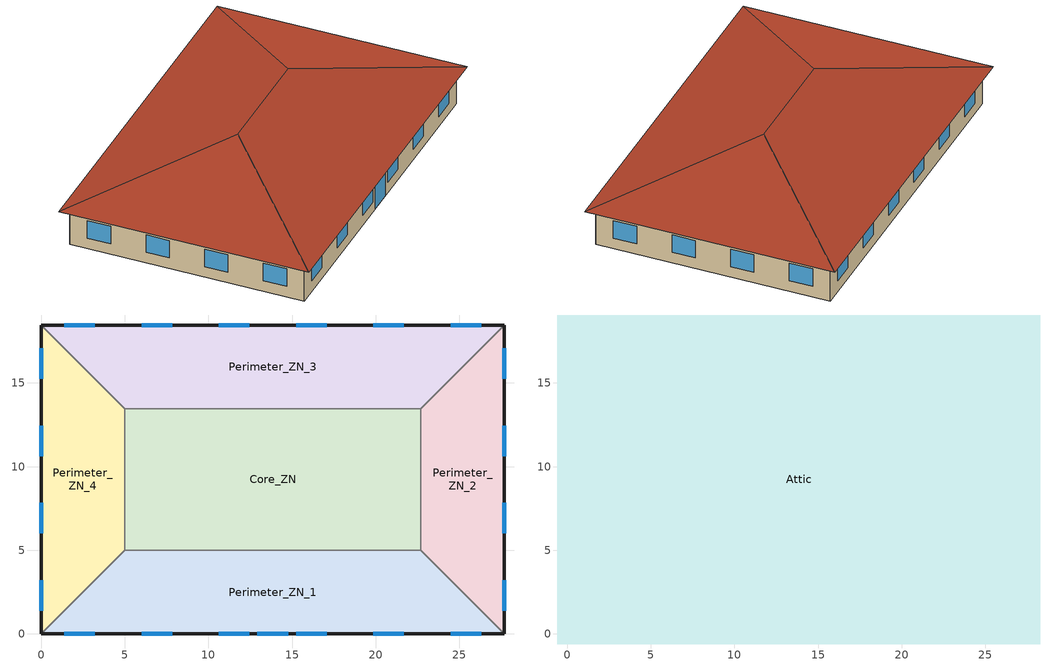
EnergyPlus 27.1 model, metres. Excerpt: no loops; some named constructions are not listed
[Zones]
Core_ZN
 floor ground (ext-slab): 5,13.46 22.69,13.46 22.69,5 5,5 z0
 wall to Perimeter_ZN_1 (int-walls): 5,5 22.69,5 z0:3.05
 wall to Perimeter_ZN_2 (int-walls): 22.69,5 22.69,13.46 z0:3.05
 wall to Perimeter_ZN_3 (int-walls): 22.69,13.46 5,13.46 z0:3.05
 wall to Perimeter_ZN_4 (int-walls): 5,13.46 5,5 z0:3.05
Perimeter_ZN_1
 floor ground (ext-slab): 27.69,0 0,0 5,5 22.69,5 z0
 wall outside (ext-walls): 0,0 27.69,0 z0:3.05
 wall to Perimeter_ZN_4 (int-walls): 5,5 0,0 z0:3.05
 wall to Perimeter_ZN_2 (int-walls): 27.69,0 22.69,5 z0:3.05
 window (TCwindow): 1.39,0 3.22,0 z0.9:2.42
 window (window_south): 6.01,0 7.84,0 / 10.62,0 12.45,0 / 15.24,0 17.07,0 / 19.85,0 21.68,0 / 24.47,0 26.3,0 z0.9:2.42; 12.93,0 14.76,0 z0:2.13
Perimeter_ZN_2
 floor ground (ext-slab): 22.69,13.46 27.69,18.46 27.69,0 22.69,5 z0
 wall outside (ext-walls): 27.69,0 27.69,18.46 z0:3.05
 wall to Perimeter_ZN_3 (int-walls): 27.69,18.46 22.69,13.46 z0:3.05
 window (window_east): 27.69,15.24 27.69,17.07 / 27.69,10.62 27.69,12.45 / 27.69,6.01 27.69,7.84 / 27.69,1.39 27.69,3.22 z0.9:2.42
Perimeter_ZN_3
 floor ground (ext-slab): 5,13.46 0,18.46 27.69,18.46 22.69,13.46 z0
 wall outside (ext-walls): 27.69,18.46 0,18.46 z0:3.05
 wall to Perimeter_ZN_4 (int-walls): 0,18.46 5,13.46 z0:3.05
 window (window_north): 26.3,18.46 24.47,18.46 / 21.68,18.46 19.85,18.46 / 17.07,18.46 15.24,18.46 / 12.45,18.46 10.62,18.46 / 7.84,18.46 6.01,18.46 / 3.22,18.46 1.39,18.46 z0.9:2.42
Perimeter_ZN_4
 floor ground (ext-slab): 5,5 0,0 0,18.46 5,13.46 z0
 wall outside (ext-walls): 0,18.46 0,0 z0:3.05
 window (window_west): 0,3.22 0,1.39 / 0,7.84 0,6.01 / 0,12.45 0,10.62 / 0,17.07 0,15.24 z0.9:2.42
Attic
 floor ground (exposed-floor): -0.6,19.06 0,18.46 0,0 -0.6,-0.6 z3.05; 0,0 27.69,0 28.29,-0.6 -0.6,-0.6 z3.05; 28.29,19.06 28.29,-0.6 27.69,0 27.69,18.46 z3.05; -0.6,19.06 28.29,19.06 27.69,18.46 0,18.46 z3.05
 floor to Perimeter_ZN_1 (INT-FLOOR-TOPSIDE): 0,0 5,5 22.69,5 27.69,0 z3.05
 floor to Perimeter_ZN_4 (INT-FLOOR-TOPSIDE): 5,13.46 5,5 0,0 0,18.46 z3.05
 floor to Perimeter_ZN_2 (INT-FLOOR-TOPSIDE): 22.69,5 22.69,13.46 27.69,18.46 27.69,0 z3.05
 floor to Core_ZN (INT-FLOOR-TOPSIDE): 5,13.46 22.69,13.46 22.69,5 5,5 z3.05
 floor to Perimeter_ZN_3 (INT-FLOOR-TOPSIDE): 0,18.46 27.69,18.46 22.69,13.46 5,13.46 z3.05
 roof outside (roofs): 28.29,19.06,3.05 -0.6,19.06,3.05 9.23,9.23,6.33 18.46,9.23,6.33; -0.6,19.06,3.05 -0.6,-0.6,3.05 9.23,9.23,6.33; 28.29,-0.6,3.05 28.29,19.06,3.05 18.46,9.23,6.33; -0.6,-0.6,3.05 28.29,-0.6,3.05 18.46,9.23,6.33 9.23,9.23,6.33
[MaterialProperty:GlazingSpectralData]
WO18RT50SP: 0.3, 0, 0.04, 0.04, 0.305, 0, 0.04, 0.04, 0.31, 0, 0.04, 0.04, 0.315, 0, 0.04, 0.04, 0.32, 0, 0.04, 0.04, 0.325, 0, 0.04, 0.04, 0.33, 0, 0.04, 0.04, 0.335, 0, 0.04, 0.04, 0.34, 0, 0.04, 0.04, 0.345, 0, 0.04, 0.04, 0.35, 0, 0.04, 0.04, 0.355, 0.001, 0.04, 0.04, 0.36, 0.001, 0.04, 0.04, 0.365, 0.001, 0.04, 0.04, 0.37, 0.001, 0.04, 0.04, 0.375, 0.001, 0.04, 0.04, 0.38, 0.001, 0.04, 0.04, 0.385, 0.002, 0.04, 0.04, 0.39, 0.007, 0.04, 0.04, 0.395, 0.025, 0.041, 0.041, 0.4, 0.054, 0.042, 0.042, 0.405, 0.07, 0.043, 0.043, 0.41, 0.092, 0.044, 0.044, 0.415, 0.117, 0.045, 0.045, 0.42, 0.141, 0.046, 0.046, 0.425, 0.167, 0.047, 0.047, 0.43, 0.197, 0.048, 0.048, 0.435, 0.223, 0.049, 0.049, 0.44, 0.258, 0.05, 0.05, 0.445, 0.286, 0.051, 0.051, 0.45, 0.308, 0.052, 0.052, 0.455, 0.326, 0.053, 0.053, 0.46, 0.344, 0.054, 0.054, 0.465, 0.363, 0.055, 0.055, 0.47, 0.389, 0.056, 0.056, 0.475, 0.419, 0.057, 0.057, 0.48, 0.456, 0.058, 0.058, 0.485, 0.491, 0.06, 0.06, 0.49, 0.524, 0.061, 0.061, 0.495, 0.547, 0.062, 0.062, 0.5, 0.551, 0.062, 0.062, 0.505, 0.529, 0.061, 0.061, 0.51, 0.488, 0.06, 0.06, 0.515, 0.445, 0.058, 0.058, 0.52, 0.413, 0.057, 0.057, 0.525, 0.396, 0.056, 0.056, 0.53, 0.392, 0.056, 0.056, 0.535, 0.397, 0.056, 0.056, 0.54, 0.404, 0.056, 0.056, 0.545, 0.412, 0.056, 0.056, 0.55, 0.422, 0.057, 0.057, 0.555, 0.43, 0.057, 0.057, 0.56, 0.435, 0.057, 0.057, 0.565, 0.437, 0.057, 0.057, 0.57, 0.436, 0.057, 0.057, 0.575, 0.432, 0.057, 0.057, 0.58, 0.426, 0.057, 0.057, 0.585, 0.418, 0.057, 0.057, 0.59, 0.411, 0.056, 0.056, 0.595, 0.404, 0.056, 0.056, 0.6, 0.4, 0.056, 0.056, 0.605, 0.396, 0.056, 0.056, 0.61, 0.393, 0.056, 0.056, 0.615, 0.391, 0.056, 0.056, 0.62, 0.391, 0.056, 0.056, 0.625, 0.39, 0.056, 0.056, 0.63, 0.39, 0.056, 0.056, 0.635, 0.391, 0.056, 0.056, 0.64, 0.395, 0.056, 0.056, 0.645, 0.399, 0.056, 0.056, 0.65, 0.404, 0.056, 0.056, 0.655, 0.411, 0.056, 0.056, 0.66, 0.419, 0.057, 0.057, 0.665, 0.426, 0.057, 0.057, 0.67, 0.434, 0.057, 0.057, 0.675, 0.443, 0.058, 0.058, 0.68, 0.451, 0.058, 0.058, 0.685, 0.458, 0.058, 0.058, 0.69, 0.468, 0.059, 0.059, 0.695, 0.478, 0.059, 0.059, 0.7, 0.488, 0.06, 0.06, 0.705, 0.499, 0.06, 0.06, 0.71, 0.51, 0.06, 0.06, 0.715, 0.522, 0.061, 0.061, 0.72, 0.532, 0.061, 0.061, 0.725, 0.541, 0.062, 0.062, 0.73, 0.55, 0.062, 0.062, 0.735, 0.559, 0.062, 0.062, 0.74, 0.569, 0.063, 0.063, 0.745, 0.576, 0.063, 0.063, 0.75, 0.584, 0.063, 0.063, 0.755, 0.593, 0.064, 0.064, 0.76, 0.601, 0.064, 0.064, 0.765, 0.609, 0.064, 0.064, 0.77, 0.617, 0.065, 0.065, 0.775, 0.623, 0.065, 0.065, 0.78, 0.626, 0.065, 0.065, 0.785, 0.632, 0.065, 0.065, 0.79, 0.638, 0.066, 0.066, 0.795, 0.643, 0.066, 0.066, 0.8, 0.649, 0.066, 0.066, 0.805, 0.651, 0.066, 0.066, 0.81, 0.654, 0.066, 0.066, 0.815, 0.658, 0.066, 0.066, 0.82, 0.66, 0.066, 0.066, 0.825, 0.66, 0.066, 0.066, 0.83, 0.66, 0.066, 0.066, 0.835, 0.661, 0.066, 0.066, 0.84, 0.657, 0.066, 0.066, 0.845, 0.656, 0.066, 0.066, 0.85, 0.658, 0.066, 0.066, 0.855, 0.655, 0.066, 0.066, 0.86, 0.652, 0.066, 0.066, 0.865, 0.651, 0.066, 0.066, 0.87, 0.651, 0.066, 0.066, 0.875, 0.649, 0.066, 0.066, 0.88, 0.644, 0.066, 0.066, 0.885, 0.645, 0.066, 0.066, 0.89, 0.64, 0.066, 0.066, 0.895, 0.638, 0.066, 0.066, 0.9, 0.633, 0.065, 0.065, 0.905, 0.625, 0.065, 0.065, 0.91, 0.62, 0.065, 0.065, 0.915, 0.612, 0.064, 0.064, 0.92, 0.608, 0.064, 0.064, 0.925, 0.604, 0.064, 0.064, 0.93, 0.601, 0.064, 0.064, 0.935, 0.598, 0.064, 0.064, 0.94, 0.591, 0.064, 0.064, 0.945, 0.587, 0.063, 0.063, 0.95, 0.584, 0.063, 0.063, 0.955, 0.579, 0.063, 0.063, 0.96, 0.57, 0.063, 0.063, 0.965, 0.565, 0.063, 0.063, 0.97, 0.56, 0.062, 0.062, 0.975, 0.557, 0.062, 0.062, 0.98, 0.551, 0.062, 0.062, 0.985, 0.548, 0.062, 0.062, 0.99, 0.543, 0.062, 0.062, 0.995, 0.54, 0.062, 0.062, 1, 0.533, 0.061, 0.061, 1.005, 0.531, 0.061, 0.061, 1.01, 0.529, 0.061, 0.061, 1.015, 0.527, 0.061, 0.061, 1.02, 0.527, 0.061, 0.061, 1.025, 0.527, 0.061, 0.061, 1.03, 0.528, 0.061, 0.061, 1.035, 0.53, 0.061, 0.061, 1.04, 0.532, 0.061, 0.061, 1.045, 0.538, 0.062, 0.062, 1.05, 0.542, 0.062, 0.062, 1.055, 0.549, 0.062, 0.062, 1.06, 0.554, 0.062, 0.062, 1.065, 0.558, 0.062, 0.062, 1.07, 0.561, 0.062, 0.062, 1.075, 0.567, 0.063, 0.063, 1.08, 0.573, 0.063, 0.063, 1.085, 0.581, 0.063, 0.063, 1.09, 0.586, 0.063, 0.063, 1.095, 0.591, 0.064, 0.064, 1.1, 0.597, 0.064, 0.064, 1.105, 0.601, 0.064, 0.064, 1.11, 0.608, 0.064, 0.064, 1.115, 0.613, 0.065, 0.065, 1.12, 0.621, 0.065, 0.065, 1.125, 0.625, 0.065, 0.065, 1.13, 0.63, 0.065, 0.065, 1.135, 0.631, 0.065, 0.065, 1.14, 0.637, 0.065, 0.065, 1.145, 0.637, 0.065, 0.065, 1.15, 0.634, 0.065, 0.065, 1.155, 0.632, 0.065, 0.065, 1.16, 0.632, 0.065, 0.065, 1.165, 0.631, 0.065, 0.065, 1.17, 0.627, 0.065, 0.065, 1.175, 0.624, 0.065, 0.065, 1.18, 0.618, 0.065, 0.065, 1.185, 0.611, 0.064, 0.064, 1.19, 0.601, 0.064, 0.064, 1.195, 0.6, 0.064, 0.064, 1.2, 0.605, 0.064, 0.064, 1.205, 0.611, 0.064, 0.064, 1.21, 0.619, 0.065, 0.065, 1.215, 0.625, 0.065, 0.065, 1.22, 0.634, 0.065, 0.065, 1.225, 0.64, 0.066, 0.066, 1.23, 0.644, 0.066, 0.066, 1.235, 0.647, 0.066, 0.066, 1.24, 0.65, 0.066, 0.066, 1.245, 0.653, 0.066, 0.066, 1.25, 0.656, 0.066, 0.066, 1.255, 0.658, 0.066, 0.066, 1.26, 0.661, 0.066, 0.066, 1.265, 0.662, 0.066, 0.066, 1.27, 0.667, 0.067, 0.067, 1.275, 0.668, 0.067, 0.067, 1.28, 0.671, 0.067, 0.067, 1.285, 0.675, 0.067, 0.067, 1.29, 0.678, 0.067, 0.067, 1.295, 0.679, 0.067, 0.067, 1.3, 0.682, 0.067, 0.067, 1.305, 0.684, 0.067, 0.067, 1.31, 0.687, 0.067, 0.067, 1.315, 0.689, 0.068, 0.068, 1.32, 0.692, 0.068, 0.068, 1.325, 0.693, 0.068, 0.068, 1.33, 0.695, 0.068, 0.068, 1.335, 0.697, 0.068, 0.068, 1.34, 0.698, 0.068, 0.068, 1.345, 0.698, 0.068, 0.068, 1.35, 0.698, 0.068, 0.068, 1.355, 0.695, 0.068, 0.068, 1.36, 0.692, 0.068, 0.068, 1.365, 0.692, 0.068, 0.068, 1.37, 0.687, 0.067, 0.067, 1.375, 0.682, 0.067, 0.067, 1.38, 0.676, 0.067, 0.067, 1.385, 0.678, 0.067, 0.067, 1.39, 0.676, 0.067, 0.067, 1.395, 0.675, 0.067, 0.067, 1.4, 0.676, 0.067, 0.067, 1.405, 0.675, 0.067, 0.067, 1.41, 0.671, 0.067, 0.067, 1.415, 0.67, 0.067, 0.067, 1.42, 0.673, 0.067, 0.067, 1.425, 0.671, 0.067, 0.067, 1.43, 0.668, 0.067, 0.067, 1.435, 0.67, 0.067, 0.067, 1.44, 0.67, 0.067, 0.067, 1.445, 0.668, 0.067, 0.067, 1.45, 0.67, 0.067, 0.067, 1.455, 0.67, 0.067, 0.067, 1.46, 0.673, 0.067, 0.067, 1.465, 0.676, 0.067, 0.067, 1.47, 0.681, 0.067, 0.067, 1.475, 0.684, 0.067, 0.067, 1.48, 0.689, 0.068, 0.068, 1.485, 0.69, 0.068, 0.068, 1.49, 0.695, 0.068, 0.068, 1.495, 0.698, 0.068, 0.068, 1.5, 0.703, 0.068, 0.068, 1.505, 0.706, 0.068, 0.068, 1.51, 0.711, 0.068, 0.068, 1.515, 0.714, 0.069, 0.069, 1.52, 0.718, 0.069, 0.069, 1.525, 0.719, 0.069, 0.069, 1.53, 0.724, 0.069, 0.069, 1.535, 0.724, 0.069, 0.069, 1.54, 0.728, 0.069, 0.069, 1.545, 0.728, 0.069, 0.069, 1.55, 0.728, 0.069, 0.069, 1.555, 0.728, 0.069, 0.069, 1.56, 0.728, 0.069, 0.069, 1.565, 0.728, 0.069, 0.069, 1.57, 0.728, 0.069, 0.069, 1.575, 0.728, 0.069, 0.069, 1.58, 0.729, 0.069, 0.069, 1.585, 0.731, 0.069, 0.069, 1.59, 0.733, 0.069, 0.069, 1.595, 0.735, 0.069, 0.069, 1.6, 0.736, 0.069, 0.069, 1.605, 0.738, 0.07, 0.07, 1.61, 0.74, 0.07, 0.07, 1.615, 0.741, 0.07, 0.07, 1.62, 0.741, 0.07, 0.07, 1.625, 0.741, 0.07, 0.07, 1.63, 0.741, 0.07, 0.07, 1.635, 0.741, 0.07, 0.07, 1.64, 0.741, 0.07, 0.07, 1.645, 0.743, 0.07, 0.07, 1.65, 0.741, 0.07, 0.07, 1.655, 0.74, 0.07, 0.07, 1.66, 0.736, 0.069, 0.069, 1.665, 0.735, 0.069, 0.069, 1.67, 0.724, 0.069, 0.069, 1.675, 0.716, 0.069, 0.069, 1.68, 0.698, 0.068, 0.068, 1.685, 0.673, 0.067, 0.067, 1.69, 0.608, 0.064, 0.064, 1.695, 0.574, 0.063, 0.063, 1.7, 0.521, 0.061, 0.061, 1.705, 0.493, 0.06, 0.06, 1.71, 0.499, 0.06, 0.06, 1.715, 0.507, 0.06, 0.06, 1.72, 0.512, 0.06, 0.06, 1.725, 0.526, 0.061, 0.061, 1.73, 0.548, 0.062, 0.062, 1.735, 0.546, 0.062, 0.062, 1.74, 0.533, 0.061, 0.061, 1.745, 0.527, 0.061, 0.061, 1.75, 0.522, 0.061, 0.061, 1.755, 0.53, 0.061, 0.061, 1.76, 0.552, 0.062, 0.062, 1.765, 0.568, 0.063, 0.063, 1.77, 0.589, 0.064, 0.064, 1.775, 0.6, 0.064, 0.064, 1.78, 0.619, 0.065, 0.065, 1.785, 0.625, 0.065, 0.065, 1.79, 0.63, 0.065, 0.065, 1.795, 0.632, 0.065, 0.065, 1.8, 0.635, 0.065, 0.065, 1.805, 0.637, 0.065, 0.065, 1.81, 0.638, 0.066, 0.066, 1.815, 0.638, 0.066, 0.066, 1.82, 0.638, 0.066, 0.066, 1.825, 0.64, 0.066, 0.066, 1.83, 0.646, 0.066, 0.066, 1.835, 0.649, 0.066, 0.066, 1.84, 0.656, 0.066, 0.066, 1.845, 0.658, 0.066, 0.066, 1.85, 0.667, 0.067, 0.067, 1.855, 0.673, 0.067, 0.067, 1.86, 0.681, 0.067, 0.067, 1.865, 0.681, 0.067, 0.067, 1.87, 0.684, 0.067, 0.067, 1.875, 0.687, 0.067, 0.067, 1.88, 0.687, 0.067, 0.067, 1.885, 0.685, 0.067, 0.067, 1.89, 0.685, 0.067, 0.067, 1.895, 0.685, 0.067, 0.067, 1.9, 0.689, 0.068, 0.068, 1.905, 0.682, 0.067, 0.067, 1.91, 0.682, 0.067, 0.067, 1.915, 0.679, 0.067, 0.067, 1.92, 0.681, 0.067, 0.067, 1.925, 0.678, 0.067, 0.067, 1.93, 0.679, 0.067, 0.067, 1.935, 0.679, 0.067, 0.067, 1.94, 0.679, 0.067, 0.067, 1.945, 0.681, 0.067, 0.067, 1.95, 0.684, 0.067, 0.067, 1.955, 0.685, 0.067, 0.067, 1.96, 0.687, 0.067, 0.067, 1.965, 0.685, 0.067, 0.067, 1.97, 0.685, 0.067, 0.067, 1.975, 0.687, 0.067, 0.067, 1.98, 0.684, 0.067, 0.067, 1.985, 0.684, 0.067, 0.067, 1.99, 0.682, 0.067, 0.067, 1.995, 0.681, 0.067, 0.067, 2, 0.678, 0.067, 0.067, 2.005, 0.673, 0.067, 0.067, 2.01, 0.662, 0.066, 0.066, 2.015, 0.655, 0.066, 0.066, 2.02, 0.646, 0.066, 0.066, 2.025, 0.638, 0.066, 0.066, 2.03, 0.63, 0.065, 0.065, 2.035, 0.622, 0.065, 0.065, 2.04, 0.614, 0.065, 0.065, 2.045, 0.608, 0.064, 0.064, 2.05, 0.598, 0.064, 0.064, 2.055, 0.593, 0.064, 0.064, 2.06, 0.582, 0.063, 0.063, 2.065, 0.575, 0.063, 0.063, 2.07, 0.569, 0.063, 0.063, 2.075, 0.568, 0.063, 0.063, 2.08, 0.565, 0.063, 0.063, 2.085, 0.565, 0.063, 0.063, 2.09, 0.566, 0.063, 0.063, 2.095, 0.566, 0.063, 0.063, 2.1, 0.57, 0.063, 0.063, 2.105, 0.571, 0.063, 0.063, 2.11, 0.575, 0.063, 0.063, 2.115, 0.577, 0.063, 0.063, 2.12, 0.581, 0.063, 0.063, 2.125, 0.582, 0.063, 0.063, 2.13, 0.582, 0.063, 0.063, 2.135, 0.581, 0.063, 0.063, 2.14, 0.582, 0.063, 0.063, 2.145, 0.583, 0.063, 0.063, 2.15, 0.586, 0.063, 0.063, 2.155, 0.585, 0.063, 0.063, 2.16, 0.585, 0.063, 0.063, 2.165, 0.585, 0.063, 0.063, 2.17, 0.585, 0.063, 0.063, 2.175, 0.585, 0.063, 0.063, 2.18, 0.583, 0.063, 0.063, 2.185, 0.581, 0.063, 0.063, 2.19, 0.573, 0.063, 0.063, 2.195, 0.569, 0.063, 0.063, 2.2, 0.56, 0.062, 0.062, 2.205, 0.556, 0.062, 0.062, 2.21, 0.551, 0.062, 0.062, 2.215, 0.545, 0.062, 0.062, 2.22, 0.532, 0.061, 0.061, 2.225, 0.521, 0.061, 0.061, 2.23, 0.505, 0.06, 0.06, 2.235, 0.486, 0.059, 0.059, 2.24, 0.456, 0.058, 0.058, 2.245, 0.429, 0.057, 0.057, 2.25, 0.375, 0.055, 0.055, 2.255, 0.33, 0.053, 0.053, 2.26, 0.263, 0.051, 0.051, 2.265, 0.22, 0.049, 0.049, 2.27, 0.167, 0.047, 0.047, 2.275, 0.142, 0.046, 0.046, 2.28, 0.111, 0.044, 0.044, 2.285, 0.093, 0.044, 0.044, 2.29, 0.076, 0.043, 0.043, 2.295, 0.063, 0.043, 0.043, 2.3, 0.052, 0.042, 0.042, 2.305, 0.049, 0.042, 0.042, 2.31, 0.057, 0.042, 0.042, 2.315, 0.068, 0.043, 0.043, 2.32, 0.084, 0.043, 0.043, 2.325, 0.089, 0.044, 0.044, 2.33, 0.097, 0.044, 0.044, 2.335, 0.099, 0.044, 0.044, 2.34, 0.1, 0.044, 0.044, 2.345, 0.1, 0.044, 0.044, 2.35, 0.101, 0.044, 0.044, 2.355, 0.11, 0.044, 0.044, 2.36, 0.121, 0.045, 0.045, 2.365, 0.125, 0.045, 0.045, 2.37, 0.13, 0.045, 0.045, 2.375, 0.132, 0.045, 0.045, 2.38, 0.131, 0.045, 0.045, 2.385, 0.131, 0.045, 0.045, 2.39, 0.134, 0.045, 0.045, 2.395, 0.138, 0.046, 0.046, 2.4, 0.143, 0.046, 0.046, 2.405, 0.148, 0.046, 0.046, 2.41, 0.153, 0.046, 0.046, 2.415, 0.152, 0.046, 0.046, 2.42, 0.149, 0.046, 0.046, 2.425, 0.144, 0.046, 0.046, 2.43, 0.132, 0.045, 0.045, 2.435, 0.128, 0.045, 0.045, 2.44, 0.125, 0.045, 0.045, 2.445, 0.124, 0.045, 0.045, 2.45, 0.116, 0.045, 0.045, 2.455, 0.113, 0.045, 0.045, 2.46, 0.114, 0.045, 0.045, 2.465, 0.117, 0.045, 0.045, 2.47, 0.126, 0.045, 0.045, 2.475, 0.128, 0.045, 0.045, 2.48, 0.129, 0.045, 0.045, 2.485, 0.135, 0.045, 0.045, 2.49, 0.145, 0.046, 0.046, 2.495, 0.15, 0.046, 0.046, 2.5, 0.155, 0.046, 0.046
WO18RT55SP: 0.3, 0, 0.04, 0.04, 0.305, 0, 0.04, 0.04, 0.31, 0, 0.04, 0.04, 0.315, 0, 0.04, 0.04, 0.32, 0, 0.04, 0.04, 0.325, 0, 0.04, 0.04, 0.33, 0, 0.04, 0.04, 0.335, 0, 0.04, 0.04, 0.34, 0, 0.04, 0.04, 0.345, 0, 0.04, 0.04, 0.35, 0, 0.04, 0.04, 0.355, 0, 0.04, 0.04, 0.36, 0, 0.04, 0.04, 0.365, 0, 0.04, 0.04, 0.37, 0, 0.04, 0.04, 0.375, 0.001, 0.04, 0.04, 0.38, 0.001, 0.04, 0.04, 0.385, 0.002, 0.04, 0.04, 0.39, 0.004, 0.04, 0.04, 0.395, 0.013, 0.041, 0.041, 0.4, 0.031, 0.041, 0.041, 0.405, 0.043, 0.042, 0.042, 0.41, 0.06, 0.042, 0.042, 0.415, 0.082, 0.043, 0.043, 0.42, 0.102, 0.044, 0.044, 0.425, 0.121, 0.045, 0.045, 0.43, 0.146, 0.046, 0.046, 0.435, 0.168, 0.047, 0.047, 0.44, 0.199, 0.048, 0.048, 0.445, 0.223, 0.049, 0.049, 0.45, 0.241, 0.05, 0.05, 0.455, 0.256, 0.05, 0.05, 0.46, 0.27, 0.051, 0.051, 0.465, 0.288, 0.052, 0.052, 0.47, 0.312, 0.052, 0.052, 0.475, 0.342, 0.054, 0.054, 0.48, 0.379, 0.055, 0.055, 0.485, 0.417, 0.057, 0.057, 0.49, 0.452, 0.058, 0.058, 0.495, 0.477, 0.059, 0.059, 0.5, 0.479, 0.059, 0.059, 0.505, 0.451, 0.058, 0.058, 0.51, 0.403, 0.056, 0.056, 0.515, 0.354, 0.054, 0.054, 0.52, 0.318, 0.053, 0.053, 0.525, 0.3, 0.052, 0.052, 0.53, 0.295, 0.052, 0.052, 0.535, 0.3, 0.052, 0.052, 0.54, 0.309, 0.052, 0.052, 0.545, 0.318, 0.053, 0.053, 0.55, 0.33, 0.053, 0.053, 0.555, 0.339, 0.054, 0.054, 0.56, 0.346, 0.054, 0.054, 0.565, 0.349, 0.054, 0.054, 0.57, 0.349, 0.054, 0.054, 0.575, 0.346, 0.054, 0.054, 0.58, 0.341, 0.054, 0.054, 0.585, 0.334, 0.053, 0.053, 0.59, 0.328, 0.053, 0.053, 0.595, 0.323, 0.053, 0.053, 0.6, 0.32, 0.053, 0.053, 0.605, 0.317, 0.053, 0.053, 0.61, 0.315, 0.053, 0.053, 0.615, 0.314, 0.053, 0.053, 0.62, 0.315, 0.053, 0.053, 0.625, 0.316, 0.053, 0.053, 0.63, 0.317, 0.053, 0.053, 0.635, 0.32, 0.053, 0.053, 0.64, 0.325, 0.053, 0.053, 0.645, 0.33, 0.053, 0.053, 0.65, 0.337, 0.053, 0.053, 0.655, 0.345, 0.054, 0.054, 0.66, 0.354, 0.054, 0.054, 0.665, 0.362, 0.054, 0.054, 0.67, 0.371, 0.055, 0.055, 0.675, 0.381, 0.055, 0.055, 0.68, 0.39, 0.056, 0.056, 0.685, 0.399, 0.056, 0.056, 0.69, 0.41, 0.056, 0.056, 0.695, 0.422, 0.057, 0.057, 0.7, 0.434, 0.057, 0.057, 0.705, 0.447, 0.058, 0.058, 0.71, 0.46, 0.058, 0.058, 0.715, 0.474, 0.059, 0.059, 0.72, 0.487, 0.059, 0.059, 0.725, 0.499, 0.06, 0.06, 0.73, 0.51, 0.06, 0.06, 0.735, 0.521, 0.061, 0.061, 0.74, 0.534, 0.061, 0.061, 0.745, 0.543, 0.062, 0.062, 0.75, 0.554, 0.062, 0.062, 0.755, 0.564, 0.063, 0.063, 0.76, 0.574, 0.063, 0.063, 0.765, 0.584, 0.063, 0.063, 0.77, 0.593, 0.064, 0.064, 0.775, 0.6, 0.064, 0.064, 0.78, 0.605, 0.064, 0.064, 0.785, 0.613, 0.065, 0.065, 0.79, 0.62, 0.065, 0.065, 0.795, 0.626, 0.065, 0.065, 0.8, 0.632, 0.065, 0.065, 0.805, 0.636, 0.065, 0.065, 0.81, 0.639, 0.066, 0.066, 0.815, 0.644, 0.066, 0.066, 0.82, 0.646, 0.066, 0.066, 0.825, 0.646, 0.066, 0.066, 0.83, 0.647, 0.066, 0.066, 0.835, 0.648, 0.066, 0.066, 0.84, 0.644, 0.066, 0.066, 0.845, 0.643, 0.066, 0.066, 0.85, 0.645, 0.066, 0.066, 0.855, 0.642, 0.066, 0.066, 0.86, 0.64, 0.066, 0.066, 0.865, 0.638, 0.066, 0.066, 0.87, 0.638, 0.066, 0.066, 0.875, 0.636, 0.065, 0.065, 0.88, 0.632, 0.065, 0.065, 0.885, 0.632, 0.065, 0.065, 0.89, 0.628, 0.065, 0.065, 0.895, 0.624, 0.065, 0.065, 0.9, 0.619, 0.065, 0.065, 0.905, 0.611, 0.064, 0.064, 0.91, 0.606, 0.064, 0.064, 0.915, 0.597, 0.064, 0.064, 0.92, 0.593, 0.064, 0.064, 0.925, 0.587, 0.063, 0.063, 0.93, 0.583, 0.063, 0.063, 0.935, 0.579, 0.063, 0.063, 0.94, 0.571, 0.063, 0.063, 0.945, 0.567, 0.063, 0.063, 0.95, 0.563, 0.063, 0.063, 0.955, 0.558, 0.062, 0.062, 0.96, 0.55, 0.062, 0.062, 0.965, 0.543, 0.062, 0.062, 0.97, 0.538, 0.062, 0.062, 0.975, 0.535, 0.061, 0.061, 0.98, 0.528, 0.061, 0.061, 0.985, 0.525, 0.061, 0.061, 0.99, 0.521, 0.061, 0.061, 0.995, 0.518, 0.061, 0.061, 1, 0.513, 0.061, 0.061, 1.005, 0.511, 0.06, 0.06, 1.01, 0.51, 0.06, 0.06, 1.015, 0.508, 0.06, 0.06, 1.02, 0.508, 0.06, 0.06, 1.025, 0.507, 0.06, 0.06, 1.03, 0.508, 0.06, 0.06, 1.035, 0.509, 0.06, 0.06, 1.04, 0.511, 0.06, 0.06, 1.045, 0.516, 0.061, 0.061, 1.05, 0.519, 0.061, 0.061, 1.055, 0.527, 0.061, 0.061, 1.06, 0.533, 0.061, 0.061, 1.065, 0.537, 0.061, 0.061, 1.07, 0.541, 0.062, 0.062, 1.075, 0.548, 0.062, 0.062, 1.08, 0.554, 0.062, 0.062, 1.085, 0.561, 0.062, 0.062, 1.09, 0.566, 0.063, 0.063, 1.095, 0.571, 0.063, 0.063, 1.1, 0.578, 0.063, 0.063, 1.105, 0.581, 0.063, 0.063, 1.11, 0.589, 0.064, 0.064, 1.115, 0.595, 0.064, 0.064, 1.12, 0.605, 0.064, 0.064, 1.125, 0.611, 0.064, 0.064, 1.13, 0.62, 0.065, 0.065, 1.135, 0.624, 0.065, 0.065, 1.14, 0.636, 0.065, 0.065, 1.145, 0.637, 0.065, 0.065, 1.15, 0.634, 0.065, 0.065, 1.155, 0.632, 0.065, 0.065, 1.16, 0.632, 0.065, 0.065, 1.165, 0.631, 0.065, 0.065, 1.17, 0.627, 0.065, 0.065, 1.175, 0.624, 0.065, 0.065, 1.18, 0.618, 0.065, 0.065, 1.185, 0.611, 0.064, 0.064, 1.19, 0.601, 0.064, 0.064, 1.195, 0.6, 0.064, 0.064, 1.2, 0.605, 0.064, 0.064, 1.205, 0.611, 0.064, 0.064, 1.21, 0.619, 0.065, 0.065, 1.215, 0.625, 0.065, 0.065, 1.22, 0.634, 0.065, 0.065, 1.225, 0.64, 0.066, 0.066, 1.23, 0.644, 0.066, 0.066, 1.235, 0.647, 0.066, 0.066, 1.24, 0.65, 0.066, 0.066, 1.245, 0.653, 0.066, 0.066, 1.25, 0.656, 0.066, 0.066, 1.255, 0.658, 0.066, 0.066, 1.26, 0.661, 0.066, 0.066, 1.265, 0.662, 0.066, 0.066, 1.27, 0.667, 0.067, 0.067, 1.275, 0.668, 0.067, 0.067, 1.28, 0.671, 0.067, 0.067, 1.285, 0.675, 0.067, 0.067, 1.29, 0.678, 0.067, 0.067, 1.295, 0.679, 0.067, 0.067, 1.3, 0.682, 0.067, 0.067, 1.305, 0.684, 0.067, 0.067, 1.31, 0.687, 0.067, 0.067, 1.315, 0.689, 0.068, 0.068, 1.32, 0.692, 0.068, 0.068, 1.325, 0.693, 0.068, 0.068, 1.33, 0.695, 0.068, 0.068, 1.335, 0.697, 0.068, 0.068, 1.34, 0.698, 0.068, 0.068, 1.345, 0.698, 0.068, 0.068, 1.35, 0.698, 0.068, 0.068, 1.355, 0.695, 0.068, 0.068, 1.36, 0.692, 0.068, 0.068, 1.365, 0.692, 0.068, 0.068, 1.37, 0.687, 0.067, 0.067, 1.375, 0.682, 0.067, 0.067, 1.38, 0.676, 0.067, 0.067, 1.385, 0.678, 0.067, 0.067, 1.39, 0.676, 0.067, 0.067, 1.395, 0.675, 0.067, 0.067, 1.4, 0.676, 0.067, 0.067, 1.405, 0.675, 0.067, 0.067, 1.41, 0.671, 0.067, 0.067, 1.415, 0.67, 0.067, 0.067, 1.42, 0.673, 0.067, 0.067, 1.425, 0.671, 0.067, 0.067, 1.43, 0.668, 0.067, 0.067, 1.435, 0.67, 0.067, 0.067, 1.44, 0.67, 0.067, 0.067, 1.445, 0.668, 0.067, 0.067, 1.45, 0.67, 0.067, 0.067, 1.455, 0.67, 0.067, 0.067, 1.46, 0.673, 0.067, 0.067, 1.465, 0.676, 0.067, 0.067, 1.47, 0.681, 0.067, 0.067, 1.475, 0.684, 0.067, 0.067, 1.48, 0.689, 0.068, 0.068, 1.485, 0.69, 0.068, 0.068, 1.49, 0.695, 0.068, 0.068, 1.495, 0.698, 0.068, 0.068, 1.5, 0.703, 0.068, 0.068, 1.505, 0.706, 0.068, 0.068, 1.51, 0.711, 0.068, 0.068, 1.515, 0.714, 0.069, 0.069, 1.52, 0.718, 0.069, 0.069, 1.525, 0.719, 0.069, 0.069, 1.53, 0.724, 0.069, 0.069, 1.535, 0.724, 0.069, 0.069, 1.54, 0.728, 0.069, 0.069, 1.545, 0.728, 0.069, 0.069, 1.55, 0.728, 0.069, 0.069, 1.555, 0.728, 0.069, 0.069, 1.56, 0.728, 0.069, 0.069, 1.565, 0.728, 0.069, 0.069, 1.57, 0.728, 0.069, 0.069, 1.575, 0.728, 0.069, 0.069, 1.58, 0.729, 0.069, 0.069, 1.585, 0.731, 0.069, 0.069, 1.59, 0.733, 0.069, 0.069, 1.595, 0.735, 0.069, 0.069, 1.6, 0.736, 0.069, 0.069, 1.605, 0.738, 0.07, 0.07, 1.61, 0.74, 0.07, 0.07, 1.615, 0.741, 0.07, 0.07, 1.62, 0.741, 0.07, 0.07, 1.625, 0.741, 0.07, 0.07, 1.63, 0.741, 0.07, 0.07, 1.635, 0.741, 0.07, 0.07, 1.64, 0.741, 0.07, 0.07, 1.645, 0.743, 0.07, 0.07, 1.65, 0.741, 0.07, 0.07, 1.655, 0.74, 0.07, 0.07, 1.66, 0.736, 0.069, 0.069, 1.665, 0.735, 0.069, 0.069, 1.67, 0.724, 0.069, 0.069, 1.675, 0.716, 0.069, 0.069, 1.68, 0.698, 0.068, 0.068, 1.685, 0.673, 0.067, 0.067, 1.69, 0.608, 0.064, 0.064, 1.695, 0.574, 0.063, 0.063, 1.7, 0.521, 0.061, 0.061, 1.705, 0.493, 0.06, 0.06, 1.71, 0.499, 0.06, 0.06, 1.715, 0.507, 0.06, 0.06, 1.72, 0.512, 0.06, 0.06, 1.725, 0.526, 0.061, 0.061, 1.73, 0.548, 0.062, 0.062, 1.735, 0.546, 0.062, 0.062, 1.74, 0.533, 0.061, 0.061, 1.745, 0.527, 0.061, 0.061, 1.75, 0.522, 0.061, 0.061, 1.755, 0.53, 0.061, 0.061, 1.76, 0.552, 0.062, 0.062, 1.765, 0.568, 0.063, 0.063, 1.77, 0.589, 0.064, 0.064, 1.775, 0.6, 0.064, 0.064, 1.78, 0.619, 0.065, 0.065, 1.785, 0.625, 0.065, 0.065, 1.79, 0.63, 0.065, 0.065, 1.795, 0.632, 0.065, 0.065, 1.8, 0.635, 0.065, 0.065, 1.805, 0.637, 0.065, 0.065, 1.81, 0.638, 0.066, 0.066, 1.815, 0.638, 0.066, 0.066, 1.82, 0.638, 0.066, 0.066, 1.825, 0.64, 0.066, 0.066, 1.83, 0.646, 0.066, 0.066, 1.835, 0.649, 0.066, 0.066, 1.84, 0.656, 0.066, 0.066, 1.845, 0.658, 0.066, 0.066, 1.85, 0.667, 0.067, 0.067, 1.855, 0.673, 0.067, 0.067, 1.86, 0.681, 0.067, 0.067, 1.865, 0.681, 0.067, 0.067, 1.87, 0.684, 0.067, 0.067, 1.875, 0.687, 0.067, 0.067, 1.88, 0.687, 0.067, 0.067, 1.885, 0.685, 0.067, 0.067, 1.89, 0.685, 0.067, 0.067, 1.895, 0.685, 0.067, 0.067, 1.9, 0.689, 0.068, 0.068, 1.905, 0.682, 0.067, 0.067, 1.91, 0.682, 0.067, 0.067, 1.915, 0.679, 0.067, 0.067, 1.92, 0.681, 0.067, 0.067, 1.925, 0.678, 0.067, 0.067, 1.93, 0.679, 0.067, 0.067, 1.935, 0.679, 0.067, 0.067, 1.94, 0.679, 0.067, 0.067, 1.945, 0.681, 0.067, 0.067, 1.95, 0.684, 0.067, 0.067, 1.955, 0.685, 0.067, 0.067, 1.96, 0.687, 0.067, 0.067, 1.965, 0.685, 0.067, 0.067, 1.97, 0.685, 0.067, 0.067, 1.975, 0.687, 0.067, 0.067, 1.98, 0.684, 0.067, 0.067, 1.985, 0.684, 0.067, 0.067, 1.99, 0.682, 0.067, 0.067, 1.995, 0.681, 0.067, 0.067, 2, 0.678, 0.067, 0.067, 2.005, 0.673, 0.067, 0.067, 2.01, 0.662, 0.066, 0.066, 2.015, 0.655, 0.066, 0.066, 2.02, 0.646, 0.066, 0.066, 2.025, 0.638, 0.066, 0.066, 2.03, 0.63, 0.065, 0.065, 2.035, 0.622, 0.065, 0.065, 2.04, 0.614, 0.065, 0.065, 2.045, 0.608, 0.064, 0.064, 2.05, 0.598, 0.064, 0.064, 2.055, 0.593, 0.064, 0.064, 2.06, 0.582, 0.063, 0.063, 2.065, 0.575, 0.063, 0.063, 2.07, 0.569, 0.063, 0.063, 2.075, 0.568, 0.063, 0.063, 2.08, 0.565, 0.063, 0.063, 2.085, 0.565, 0.063, 0.063, 2.09, 0.566, 0.063, 0.063, 2.095, 0.566, 0.063, 0.063, 2.1, 0.57, 0.063, 0.063, 2.105, 0.571, 0.063, 0.063, 2.11, 0.575, 0.063, 0.063, 2.115, 0.577, 0.063, 0.063, 2.12, 0.581, 0.063, 0.063, 2.125, 0.582, 0.063, 0.063, 2.13, 0.582, 0.063, 0.063, 2.135, 0.581, 0.063, 0.063, 2.14, 0.582, 0.063, 0.063, 2.145, 0.583, 0.063, 0.063, 2.15, 0.586, 0.063, 0.063, 2.155, 0.585, 0.063, 0.063, 2.16, 0.585, 0.063, 0.063, 2.165, 0.585, 0.063, 0.063, 2.17, 0.585, 0.063, 0.063, 2.175, 0.585, 0.063, 0.063, 2.18, 0.583, 0.063, 0.063, 2.185, 0.581, 0.063, 0.063, 2.19, 0.573, 0.063, 0.063, 2.195, 0.569, 0.063, 0.063, 2.2, 0.56, 0.062, 0.062, 2.205, 0.556, 0.062, 0.062, 2.21, 0.551, 0.062, 0.062, 2.215, 0.545, 0.062, 0.062, 2.22, 0.532, 0.061, 0.061, 2.225, 0.521, 0.061, 0.061, 2.23, 0.505, 0.06, 0.06, 2.235, 0.486, 0.059, 0.059, 2.24, 0.456, 0.058, 0.058, 2.245, 0.429, 0.057, 0.057, 2.25, 0.375, 0.055, 0.055, 2.255, 0.33, 0.053, 0.053, 2.26, 0.263, 0.051, 0.051, 2.265, 0.22, 0.049, 0.049, 2.27, 0.167, 0.047, 0.047, 2.275, 0.142, 0.046, 0.046, 2.28, 0.111, 0.044, 0.044, 2.285, 0.093, 0.044, 0.044, 2.29, 0.076, 0.043, 0.043, 2.295, 0.063, 0.043, 0.043, 2.3, 0.052, 0.042, 0.042, 2.305, 0.049, 0.042, 0.042, 2.31, 0.057, 0.042, 0.042, 2.315, 0.068, 0.043, 0.043, 2.32, 0.084, 0.043, 0.043, 2.325, 0.089, 0.044, 0.044, 2.33, 0.097, 0.044, 0.044, 2.335, 0.099, 0.044, 0.044, 2.34, 0.1, 0.044, 0.044, 2.345, 0.1, 0.044, 0.044, 2.35, 0.101, 0.044, 0.044, 2.355, 0.11, 0.044, 0.044, 2.36, 0.121, 0.045, 0.045, 2.365, 0.125, 0.045, 0.045, 2.37, 0.13, 0.045, 0.045, 2.375, 0.132, 0.045, 0.045, 2.38, 0.131, 0.045, 0.045, 2.385, 0.131, 0.045, 0.045, 2.39, 0.134, 0.045, 0.045, 2.395, 0.138, 0.046, 0.046, 2.4, 0.143, 0.046, 0.046, 2.405, 0.148, 0.046, 0.046, 2.41, 0.153, 0.046, 0.046, 2.415, 0.152, 0.046, 0.046, 2.42, 0.149, 0.046, 0.046, 2.425, 0.144, 0.046, 0.046, 2.43, 0.132, 0.045, 0.045, 2.435, 0.128, 0.045, 0.045, 2.44, 0.125, 0.045, 0.045, 2.445, 0.124, 0.045, 0.045, 2.45, 0.116, 0.045, 0.045, 2.455, 0.113, 0.045, 0.045, 2.46, 0.114, 0.045, 0.045, 2.465, 0.117, 0.045, 0.045, 2.47, 0.126, 0.045, 0.045, 2.475, 0.128, 0.045, 0.045, 2.48, 0.129, 0.045, 0.045, 2.485, 0.135, 0.045, 0.045, 2.49, 0.145, 0.046, 0.046, 2.495, 0.15, 0.046, 0.046, 2.5, 0.155, 0.046, 0.046
WO18RT60SP: 0.3, 0, 0.04, 0.04, 0.305, 0, 0.04, 0.04, 0.31, 0, 0.04, 0.04, 0.315, 0, 0.04, 0.04, 0.32, 0, 0.04, 0.04, 0.325, 0, 0.04, 0.04, 0.33, 0, 0.04, 0.04, 0.335, 0, 0.04, 0.04, 0.34, 0, 0.04, 0.04, 0.345, 0, 0.04, 0.04, 0.35, 0, 0.04, 0.04, 0.355, 0, 0.04, 0.04, 0.36, 0, 0.04, 0.04, 0.365, 0, 0.04, 0.04, 0.37, 0, 0.04, 0.04, 0.375, 0, 0.04, 0.04, 0.38, 0.001, 0.04, 0.04, 0.385, 0.001, 0.04, 0.04, 0.39, 0.002, 0.04, 0.04, 0.395, 0.006, 0.04, 0.04, 0.4, 0.018, 0.041, 0.041, 0.405, 0.026, 0.041, 0.041, 0.41, 0.039, 0.042, 0.042, 0.415, 0.057, 0.042, 0.042, 0.42, 0.074, 0.043, 0.043, 0.425, 0.088, 0.044, 0.044, 0.43, 0.108, 0.044, 0.044, 0.435, 0.127, 0.045, 0.045, 0.44, 0.153, 0.046, 0.046, 0.445, 0.173, 0.047, 0.047, 0.45, 0.189, 0.048, 0.048, 0.455, 0.201, 0.048, 0.048, 0.46, 0.213, 0.049, 0.049, 0.465, 0.228, 0.049, 0.049, 0.47, 0.25, 0.05, 0.05, 0.475, 0.279, 0.051, 0.051, 0.48, 0.316, 0.053, 0.053, 0.485, 0.355, 0.054, 0.054, 0.49, 0.391, 0.056, 0.056, 0.495, 0.416, 0.057, 0.057, 0.5, 0.416, 0.057, 0.057, 0.505, 0.384, 0.055, 0.055, 0.51, 0.332, 0.053, 0.053, 0.515, 0.281, 0.051, 0.051, 0.52, 0.245, 0.05, 0.05, 0.525, 0.227, 0.049, 0.049, 0.53, 0.223, 0.049, 0.049, 0.535, 0.227, 0.049, 0.049, 0.54, 0.236, 0.049, 0.049, 0.545, 0.245, 0.05, 0.05, 0.55, 0.257, 0.05, 0.05, 0.555, 0.268, 0.051, 0.051, 0.56, 0.275, 0.051, 0.051, 0.565, 0.279, 0.051, 0.051, 0.57, 0.28, 0.051, 0.051, 0.575, 0.277, 0.051, 0.051, 0.58, 0.274, 0.051, 0.051, 0.585, 0.267, 0.051, 0.051, 0.59, 0.262, 0.05, 0.05, 0.595, 0.257, 0.05, 0.05, 0.6, 0.255, 0.05, 0.05, 0.605, 0.254, 0.05, 0.05, 0.61, 0.252, 0.05, 0.05, 0.615, 0.253, 0.05, 0.05, 0.62, 0.254, 0.05, 0.05, 0.625, 0.256, 0.05, 0.05, 0.63, 0.258, 0.05, 0.05, 0.635, 0.261, 0.05, 0.05, 0.64, 0.267, 0.051, 0.051, 0.645, 0.273, 0.051, 0.051, 0.65, 0.28, 0.051, 0.051, 0.655, 0.289, 0.052, 0.052, 0.66, 0.298, 0.052, 0.052, 0.665, 0.307, 0.052, 0.052, 0.67, 0.317, 0.053, 0.053, 0.675, 0.328, 0.053, 0.053, 0.68, 0.337, 0.053, 0.053, 0.685, 0.347, 0.054, 0.054, 0.69, 0.359, 0.054, 0.054, 0.695, 0.373, 0.055, 0.055, 0.7, 0.386, 0.055, 0.055, 0.705, 0.4, 0.056, 0.056, 0.71, 0.415, 0.057, 0.057, 0.715, 0.431, 0.057, 0.057, 0.72, 0.446, 0.058, 0.058, 0.725, 0.46, 0.058, 0.058, 0.73, 0.473, 0.059, 0.059, 0.735, 0.487, 0.059, 0.059, 0.74, 0.502, 0.06, 0.06, 0.745, 0.513, 0.061, 0.061, 0.75, 0.526, 0.061, 0.061, 0.755, 0.537, 0.061, 0.061, 0.76, 0.549, 0.062, 0.062, 0.765, 0.56, 0.062, 0.062, 0.77, 0.57, 0.063, 0.063, 0.775, 0.579, 0.063, 0.063, 0.78, 0.586, 0.063, 0.063, 0.785, 0.594, 0.064, 0.064, 0.79, 0.603, 0.064, 0.064, 0.795, 0.609, 0.064, 0.064, 0.8, 0.617, 0.065, 0.065, 0.805, 0.621, 0.065, 0.065, 0.81, 0.625, 0.065, 0.065, 0.815, 0.63, 0.065, 0.065, 0.82, 0.634, 0.065, 0.065, 0.825, 0.634, 0.065, 0.065, 0.83, 0.635, 0.065, 0.065, 0.835, 0.635, 0.065, 0.065, 0.84, 0.632, 0.065, 0.065, 0.845, 0.63, 0.065, 0.065, 0.85, 0.632, 0.065, 0.065, 0.855, 0.629, 0.065, 0.065, 0.86, 0.627, 0.065, 0.065, 0.865, 0.626, 0.065, 0.065, 0.87, 0.625, 0.065, 0.065, 0.875, 0.623, 0.065, 0.065, 0.88, 0.62, 0.065, 0.065, 0.885, 0.619, 0.065, 0.065, 0.89, 0.616, 0.065, 0.065, 0.895, 0.611, 0.064, 0.064, 0.9, 0.606, 0.064, 0.064, 0.905, 0.597, 0.064, 0.064, 0.91, 0.592, 0.064, 0.064, 0.915, 0.582, 0.063, 0.063, 0.92, 0.577, 0.063, 0.063, 0.925, 0.571, 0.063, 0.063, 0.93, 0.566, 0.063, 0.063, 0.935, 0.56, 0.062, 0.062, 0.94, 0.552, 0.062, 0.062, 0.945, 0.547, 0.062, 0.062, 0.95, 0.543, 0.062, 0.062, 0.955, 0.537, 0.061, 0.061, 0.96, 0.53, 0.061, 0.061, 0.965, 0.523, 0.061, 0.061, 0.97, 0.518, 0.061, 0.061, 0.975, 0.513, 0.061, 0.061, 0.98, 0.506, 0.06, 0.06, 0.985, 0.504, 0.06, 0.06, 0.99, 0.5, 0.06, 0.06, 0.995, 0.497, 0.06, 0.06, 1, 0.494, 0.06, 0.06, 1.005, 0.492, 0.06, 0.06, 1.01, 0.491, 0.06, 0.06, 1.015, 0.49, 0.06, 0.06, 1.02, 0.489, 0.06, 0.06, 1.025, 0.488, 0.06, 0.06, 1.03, 0.489, 0.06, 0.06, 1.035, 0.49, 0.06, 0.06, 1.04, 0.491, 0.06, 0.06, 1.045, 0.494, 0.06, 0.06, 1.05, 0.496, 0.06, 0.06, 1.055, 0.506, 0.06, 0.06, 1.06, 0.513, 0.061, 0.061, 1.065, 0.517, 0.061, 0.061, 1.07, 0.522, 0.061, 0.061, 1.075, 0.529, 0.061, 0.061, 1.08, 0.536, 0.061, 0.061, 1.085, 0.542, 0.062, 0.062, 1.09, 0.547, 0.062, 0.062, 1.095, 0.552, 0.062, 0.062, 1.1, 0.56, 0.062, 0.062, 1.105, 0.562, 0.062, 0.062, 1.11, 0.57, 0.063, 0.063, 1.115, 0.577, 0.063, 0.063, 1.12, 0.59, 0.064, 0.064, 1.125, 0.598, 0.064, 0.064, 1.13, 0.61, 0.064, 0.064, 1.135, 0.617, 0.065, 0.065, 1.14, 0.635, 0.065, 0.065, 1.145, 0.637, 0.065, 0.065, 1.15, 0.634, 0.065, 0.065, 1.155, 0.632, 0.065, 0.065, 1.16, 0.632, 0.065, 0.065, 1.165, 0.631, 0.065, 0.065, 1.17, 0.627, 0.065, 0.065, 1.175, 0.624, 0.065, 0.065, 1.18, 0.618, 0.065, 0.065, 1.185, 0.611, 0.064, 0.064, 1.19, 0.601, 0.064, 0.064, 1.195, 0.6, 0.064, 0.064, 1.2, 0.605, 0.064, 0.064, 1.205, 0.611, 0.064, 0.064, 1.21, 0.619, 0.065, 0.065, 1.215, 0.625, 0.065, 0.065, 1.22, 0.634, 0.065, 0.065, 1.225, 0.64, 0.066, 0.066, 1.23, 0.644, 0.066, 0.066, 1.235, 0.647, 0.066, 0.066, 1.24, 0.65, 0.066, 0.066, 1.245, 0.653, 0.066, 0.066, 1.25, 0.656, 0.066, 0.066, 1.255, 0.658, 0.066, 0.066, 1.26, 0.661, 0.066, 0.066, 1.265, 0.662, 0.066, 0.066, 1.27, 0.667, 0.067, 0.067, 1.275, 0.668, 0.067, 0.067, 1.28, 0.671, 0.067, 0.067, 1.285, 0.675, 0.067, 0.067, 1.29, 0.678, 0.067, 0.067, 1.295, 0.679, 0.067, 0.067, 1.3, 0.682, 0.067, 0.067, 1.305, 0.684, 0.067, 0.067, 1.31, 0.687, 0.067, 0.067, 1.315, 0.689, 0.068, 0.068, 1.32, 0.692, 0.068, 0.068, 1.325, 0.693, 0.068, 0.068, 1.33, 0.695, 0.068, 0.068, 1.335, 0.697, 0.068, 0.068, 1.34, 0.698, 0.068, 0.068, 1.345, 0.698, 0.068, 0.068, 1.35, 0.698, 0.068, 0.068, 1.355, 0.695, 0.068, 0.068, 1.36, 0.692, 0.068, 0.068, 1.365, 0.692, 0.068, 0.068, 1.37, 0.687, 0.067, 0.067, 1.375, 0.682, 0.067, 0.067, 1.38, 0.676, 0.067, 0.067, 1.385, 0.678, 0.067, 0.067, 1.39, 0.676, 0.067, 0.067, 1.395, 0.675, 0.067, 0.067, 1.4, 0.676, 0.067, 0.067, 1.405, 0.675, 0.067, 0.067, 1.41, 0.671, 0.067, 0.067, 1.415, 0.67, 0.067, 0.067, 1.42, 0.673, 0.067, 0.067, 1.425, 0.671, 0.067, 0.067, 1.43, 0.668, 0.067, 0.067, 1.435, 0.67, 0.067, 0.067, 1.44, 0.67, 0.067, 0.067, 1.445, 0.668, 0.067, 0.067, 1.45, 0.67, 0.067, 0.067, 1.455, 0.67, 0.067, 0.067, 1.46, 0.673, 0.067, 0.067, 1.465, 0.676, 0.067, 0.067, 1.47, 0.681, 0.067, 0.067, 1.475, 0.684, 0.067, 0.067, 1.48, 0.689, 0.068, 0.068, 1.485, 0.69, 0.068, 0.068, 1.49, 0.695, 0.068, 0.068, 1.495, 0.698, 0.068, 0.068, 1.5, 0.703, 0.068, 0.068, 1.505, 0.706, 0.068, 0.068, 1.51, 0.711, 0.068, 0.068, 1.515, 0.714, 0.069, 0.069, 1.52, 0.718, 0.069, 0.069, 1.525, 0.719, 0.069, 0.069, 1.53, 0.724, 0.069, 0.069, 1.535, 0.724, 0.069, 0.069, 1.54, 0.728, 0.069, 0.069, 1.545, 0.728, 0.069, 0.069, 1.55, 0.728, 0.069, 0.069, 1.555, 0.728, 0.069, 0.069, 1.56, 0.728, 0.069, 0.069, 1.565, 0.728, 0.069, 0.069, 1.57, 0.728, 0.069, 0.069, 1.575, 0.728, 0.069, 0.069, 1.58, 0.729, 0.069, 0.069, 1.585, 0.731, 0.069, 0.069, 1.59, 0.733, 0.069, 0.069, 1.595, 0.735, 0.069, 0.069, 1.6, 0.736, 0.069, 0.069, 1.605, 0.738, 0.07, 0.07, 1.61, 0.74, 0.07, 0.07, 1.615, 0.741, 0.07, 0.07, 1.62, 0.741, 0.07, 0.07, 1.625, 0.741, 0.07, 0.07, 1.63, 0.741, 0.07, 0.07, 1.635, 0.741, 0.07, 0.07, 1.64, 0.741, 0.07, 0.07, 1.645, 0.743, 0.07, 0.07, 1.65, 0.741, 0.07, 0.07, 1.655, 0.74, 0.07, 0.07, 1.66, 0.736, 0.069, 0.069, 1.665, 0.735, 0.069, 0.069, 1.67, 0.724, 0.069, 0.069, 1.675, 0.716, 0.069, 0.069, 1.68, 0.698, 0.068, 0.068, 1.685, 0.673, 0.067, 0.067, 1.69, 0.608, 0.064, 0.064, 1.695, 0.574, 0.063, 0.063, 1.7, 0.521, 0.061, 0.061, 1.705, 0.493, 0.06, 0.06, 1.71, 0.499, 0.06, 0.06, 1.715, 0.507, 0.06, 0.06, 1.72, 0.512, 0.06, 0.06, 1.725, 0.526, 0.061, 0.061, 1.73, 0.548, 0.062, 0.062, 1.735, 0.546, 0.062, 0.062, 1.74, 0.533, 0.061, 0.061, 1.745, 0.527, 0.061, 0.061, 1.75, 0.522, 0.061, 0.061, 1.755, 0.53, 0.061, 0.061, 1.76, 0.552, 0.062, 0.062, 1.765, 0.568, 0.063, 0.063, 1.77, 0.589, 0.064, 0.064, 1.775, 0.6, 0.064, 0.064, 1.78, 0.619, 0.065, 0.065, 1.785, 0.625, 0.065, 0.065, 1.79, 0.63, 0.065, 0.065, 1.795, 0.632, 0.065, 0.065, 1.8, 0.635, 0.065, 0.065, 1.805, 0.637, 0.065, 0.065, 1.81, 0.638, 0.066, 0.066, 1.815, 0.638, 0.066, 0.066, 1.82, 0.638, 0.066, 0.066, 1.825, 0.64, 0.066, 0.066, 1.83, 0.646, 0.066, 0.066, 1.835, 0.649, 0.066, 0.066, 1.84, 0.656, 0.066, 0.066, 1.845, 0.658, 0.066, 0.066, 1.85, 0.667, 0.067, 0.067, 1.855, 0.673, 0.067, 0.067, 1.86, 0.681, 0.067, 0.067, 1.865, 0.681, 0.067, 0.067, 1.87, 0.684, 0.067, 0.067, 1.875, 0.687, 0.067, 0.067, 1.88, 0.687, 0.067, 0.067, 1.885, 0.685, 0.067, 0.067, 1.89, 0.685, 0.067, 0.067, 1.895, 0.685, 0.067, 0.067, 1.9, 0.689, 0.068, 0.068, 1.905, 0.682, 0.067, 0.067, 1.91, 0.682, 0.067, 0.067, 1.915, 0.679, 0.067, 0.067, 1.92, 0.681, 0.067, 0.067, 1.925, 0.678, 0.067, 0.067, 1.93, 0.679, 0.067, 0.067, 1.935, 0.679, 0.067, 0.067, 1.94, 0.679, 0.067, 0.067, 1.945, 0.681, 0.067, 0.067, 1.95, 0.684, 0.067, 0.067, 1.955, 0.685, 0.067, 0.067, 1.96, 0.687, 0.067, 0.067, 1.965, 0.685, 0.067, 0.067, 1.97, 0.685, 0.067, 0.067, 1.975, 0.687, 0.067, 0.067, 1.98, 0.684, 0.067, 0.067, 1.985, 0.684, 0.067, 0.067, 1.99, 0.682, 0.067, 0.067, 1.995, 0.681, 0.067, 0.067, 2, 0.678, 0.067, 0.067, 2.005, 0.673, 0.067, 0.067, 2.01, 0.662, 0.066, 0.066, 2.015, 0.655, 0.066, 0.066, 2.02, 0.646, 0.066, 0.066, 2.025, 0.638, 0.066, 0.066, 2.03, 0.63, 0.065, 0.065, 2.035, 0.622, 0.065, 0.065, 2.04, 0.614, 0.065, 0.065, 2.045, 0.608, 0.064, 0.064, 2.05, 0.598, 0.064, 0.064, 2.055, 0.593, 0.064, 0.064, 2.06, 0.582, 0.063, 0.063, 2.065, 0.575, 0.063, 0.063, 2.07, 0.569, 0.063, 0.063, 2.075, 0.568, 0.063, 0.063, 2.08, 0.565, 0.063, 0.063, 2.085, 0.565, 0.063, 0.063, 2.09, 0.566, 0.063, 0.063, 2.095, 0.566, 0.063, 0.063, 2.1, 0.57, 0.063, 0.063, 2.105, 0.571, 0.063, 0.063, 2.11, 0.575, 0.063, 0.063, 2.115, 0.577, 0.063, 0.063, 2.12, 0.581, 0.063, 0.063, 2.125, 0.582, 0.063, 0.063, 2.13, 0.582, 0.063, 0.063, 2.135, 0.581, 0.063, 0.063, 2.14, 0.582, 0.063, 0.063, 2.145, 0.583, 0.063, 0.063, 2.15, 0.586, 0.063, 0.063, 2.155, 0.585, 0.063, 0.063, 2.16, 0.585, 0.063, 0.063, 2.165, 0.585, 0.063, 0.063, 2.17, 0.585, 0.063, 0.063, 2.175, 0.585, 0.063, 0.063, 2.18, 0.583, 0.063, 0.063, 2.185, 0.581, 0.063, 0.063, 2.19, 0.573, 0.063, 0.063, 2.195, 0.569, 0.063, 0.063, 2.2, 0.56, 0.062, 0.062, 2.205, 0.556, 0.062, 0.062, 2.21, 0.551, 0.062, 0.062, 2.215, 0.545, 0.062, 0.062, 2.22, 0.532, 0.061, 0.061, 2.225, 0.521, 0.061, 0.061, 2.23, 0.505, 0.06, 0.06, 2.235, 0.486, 0.059, 0.059, 2.24, 0.456, 0.058, 0.058, 2.245, 0.429, 0.057, 0.057, 2.25, 0.375, 0.055, 0.055, 2.255, 0.33, 0.053, 0.053, 2.26, 0.263, 0.051, 0.051, 2.265, 0.22, 0.049, 0.049, 2.27, 0.167, 0.047, 0.047, 2.275, 0.142, 0.046, 0.046, 2.28, 0.111, 0.044, 0.044, 2.285, 0.093, 0.044, 0.044, 2.29, 0.076, 0.043, 0.043, 2.295, 0.063, 0.043, 0.043, 2.3, 0.052, 0.042, 0.042, 2.305, 0.049, 0.042, 0.042, 2.31, 0.057, 0.042, 0.042, 2.315, 0.068, 0.043, 0.043, 2.32, 0.084, 0.043, 0.043, 2.325, 0.089, 0.044, 0.044, 2.33, 0.097, 0.044, 0.044, 2.335, 0.099, 0.044, 0.044, 2.34, 0.1, 0.044, 0.044, 2.345, 0.1, 0.044, 0.044, 2.35, 0.101, 0.044, 0.044, 2.355, 0.11, 0.044, 0.044, 2.36, 0.121, 0.045, 0.045, 2.365, 0.125, 0.045, 0.045, 2.37, 0.13, 0.045, 0.045, 2.375, 0.132, 0.045, 0.045, 2.38, 0.131, 0.045, 0.045, 2.385, 0.131, 0.045, 0.045, 2.39, 0.134, 0.045, 0.045, 2.395, 0.138, 0.046, 0.046, 2.4, 0.143, 0.046, 0.046, 2.405, 0.148, 0.046, 0.046, 2.41, 0.153, 0.046, 0.046, 2.415, 0.152, 0.046, 0.046, 2.42, 0.149, 0.046, 0.046, 2.425, 0.144, 0.046, 0.046, 2.43, 0.132, 0.045, 0.045, 2.435, 0.128, 0.045, 0.045, 2.44, 0.125, 0.045, 0.045, 2.445, 0.124, 0.045, 0.045, 2.45, 0.116, 0.045, 0.045, 2.455, 0.113, 0.045, 0.045, 2.46, 0.114, 0.045, 0.045, 2.465, 0.117, 0.045, 0.045, 2.47, 0.126, 0.045, 0.045, 2.475, 0.128, 0.045, 0.045, 2.48, 0.129, 0.045, 0.045, 2.485, 0.135, 0.045, 0.045, 2.49, 0.145, 0.046, 0.046, 2.495, 0.15, 0.046, 0.046, 2.5, 0.155, 0.046, 0.046
